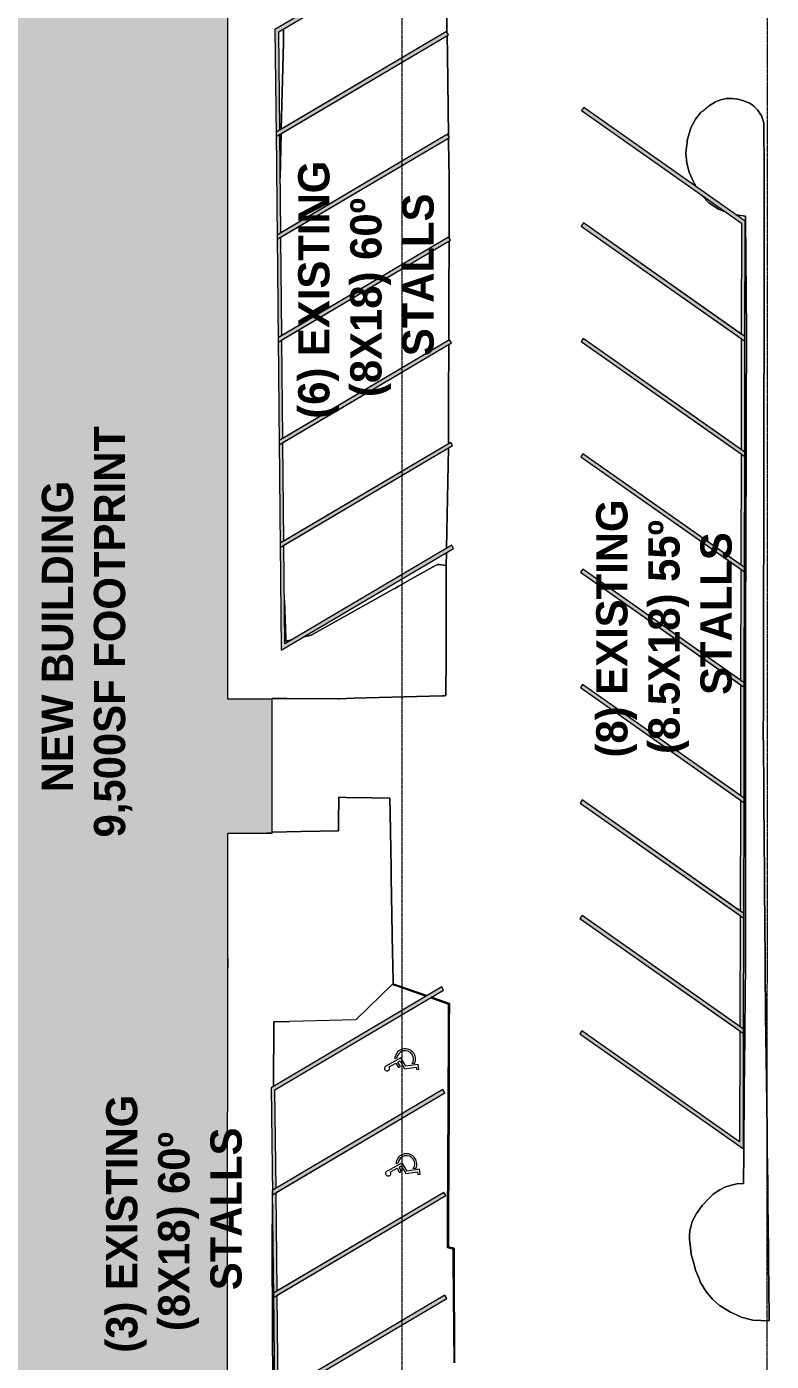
# Model space of a CAD drawing. Header units: inches. Extents: x -5728 to 15181, y 9834 to 15140.
# Drawn here: x -1334 to -530, y 10639 to 12079 of the extents above; entities that cross this region are included whole.
import ezdxf

# ---------------------------------------------------------------- set-up
doc = ezdxf.new("R2010")
doc.units = ezdxf.units.IN
doc.header["$MEASUREMENT"] = 0
doc.linetypes.add('Aligning Line 1_8_', pattern=[0.25, 0.125, -0.125])
doc.linetypes.add('Double Dash 3_8_', pattern=[1, 0.375, -0.125, 0.125, -0.125, 0.125, -0.125])
for name, color, linetype, lineweight in [('A-ANNO-DIMS', 211, 'Continuous', 9), ('A-ANNO-DIMS-360', 211, 'Continuous', 9), ('A-DETL-THIN', 151, 'Continuous', 9), ('A-WALL', 113, 'Continuous', 9), ('C-PRKG', 3, 'Continuous', 9), ('C-PRKG-IDEN', 70, 'Continuous', 9), ('C-PROP-LINE', 91, 'Double Dash 3_8_', 9), ('C-TOPO', 7, 'Continuous', 9), ('G-ANNO-SYMB', 111, 'Aligning Line 1_8_', 9), ('G-ANNO-TEXT', 231, 'Continuous', 9)]:
    doc.layers.add(name, color=color, linetype=linetype, lineweight=lineweight)
doc.styles.add('Century Gothic', font='ufonts.com_century-gothic.ttf', dxfattribs={"height": 33.75})
doc.styles.add('Century Gothic_B', font='GOTHICB.TTF', dxfattribs={"height": 33.75})
doc.dimstyles.new('OD__1__Tol__', dxfattribs={"dimscale": 12, "dimtxt": 35.240679, "dimasz": 3.75, "dimexe": 2.8125, "dimexo": 1.875, "dimgap": 0.46875, "dimtad": 1, "dimdec": 0, "dimzin": 3, "dimdsep": 46, "dimlunit": 4, "dimtxsty": 'Century Gothic', "dimblk1": 'OBLIQUE', "dimblk2": 'OBLIQUE', "dimsah": 1, "dimcen": 0.09, "dimdle": 2.8125, "dimazin": 0, "dimtfac": 1, "dimtdec": 4, "dimtix": 1, "dimtmove": 0, "dimatfit": 3, "dimfxl": 1, "dimtvp": 1, "dimtfill": 1, "dimfrac": 2, "dimtolj": 1, "dimtzin": 0, "dimarcsym": 2})

# ---------------------------------------------------------------- blocks, each defined once
blk = doc.blocks.new('Walls 1 - Walls 1-1277454-SITE PLAN')
at = {"layer": 'A-WALL'}
blk.add_hatch(color=254, dxfattribs=at).paths.add_polyline_path([(-1117.1, 10379.2), (-1117, 11208.4), (-1069, 11208.4), (-1069, 11353), (-1117, 11353), (-1116.8, 12482.2), (-2175.1, 12482.3), (-2175.2, 12169.9), (-1958, 12169), (-1956.8, 11915.8), (-1585.5, 11918.8), (-1585.5, 11774.1), (-1577.8, 11774.1), (-1577.8, 10643), (-1938.6, 10642.4), (-1938.6, 10381.4), (-1177.1, 10379.3)], flags=0)
for p, q in [((-1117, 11353), (-1116.8, 12482.2)), ((-1069, 11353), (-1117, 11353)), ((-1069, 11208.4), (-1069, 11353)), ((-1117.1, 10379.2), (-1117, 11208.4)), ((-1117, 11208.4), (-1069, 11208.4))]:
    blk.add_line(p, q, dxfattribs=at)
blk = doc.blocks.new('321723 - Pavement Markings - Parking - Angled - EXISTING _8_5X18_ 55º-1524277-SITE PLAN')
at = {"layer": 'C-PRKG'}
h = blk.add_hatch(color=256, dxfattribs=at)
h.paths.add_polyline_path([(0, 0), (124.6, 0.2), (127.3, 4), (7.7, 4), (127.2, 174.6), (123.9, 176.9), (0.6, 0.9)], flags=0)
h.paths.add_polyline_path([(132.2, 4), (251.7, 174.6), (248.4, 176.9), (157.7, 42)], flags=0)
h.paths.add_polyline_path([(128.4, 2), (129.4, 0), (132.2, 4)], flags=0)
h = blk.add_hatch(color=256, dxfattribs=at)
h.paths.add_polyline_path([(124.5, 0), (129.4, 0), (128.4, 2), (132.2, 4), (248.2, 176.7), (125.3, 1.1)], flags=0)
h.paths.add_polyline_path([(129.4, 0), (249.1, 0.2), (251.8, 4), (132.2, 4), (129.4, 0)], flags=0)
h.paths.add_polyline_path([(256.7, 4), (376.2, 174.6), (372.9, 176.9), (314.4, 89.9)], flags=0)
h.paths.add_polyline_path([(253.9, 0), (256.7, 4), (252.9, 2), (253.9, 0)], flags=0)
h = blk.add_hatch(color=256, dxfattribs=at)
h.paths.add_polyline_path([(249, 0), (249.4, 0.1), (253.9, 0), (252.9, 2), (256.7, 4), (372.8, 176.7), (250, 1.4)], flags=0)
h.paths.add_polyline_path([(253.9, 0), (373.7, 0.2), (376.4, 4), (256.7, 4), (253.9, 0)], flags=0)
h.paths.add_polyline_path([(381.2, 4), (500.7, 174.6), (497.4, 176.9), (439, 89.9)], flags=0)
h.paths.add_polyline_path([(377.4, 2), (378.4, 0), (381.2, 4)], flags=0)
h = blk.add_hatch(color=256, dxfattribs=at)
h.paths.add_polyline_path([(373.6, 0), (378.4, 0), (377.4, 2), (381.2, 4), (497.4, 176.9), (374.7, 1.6)], flags=0)
h.paths.add_polyline_path([(378.4, 0), (498.2, 0.2), (500.9, 4), (381.2, 4), (378.4, 0)], flags=0)
h.paths.add_polyline_path([(505.8, 4), (625.2, 174.6), (622, 176.9), (563.5, 89.9)], flags=0)
h.paths.add_polyline_path([(503, 0), (505.8, 4), (502, 1.9), (503, 0)], flags=0)
h = blk.add_hatch(color=256, dxfattribs=at)
h.paths.add_polyline_path([(498.1, 0), (498.4, 0.2), (503, 0), (501.9, 2), (505.8, 4), (622, 176.9), (499.4, 1.9)], flags=0)
h.paths.add_polyline_path([(503, 0), (622.7, 0.2), (625.4, 4), (505.8, 4), (503, 0)], flags=0)
h.paths.add_polyline_path([(630.3, 4), (749.8, 174.6), (746.5, 176.9), (648.4, 31)], flags=0)
h.paths.add_polyline_path([(626.4, 2), (627.5, 0), (630.3, 4), (626.7, 2.2)], flags=0)
h = blk.add_hatch(color=256, dxfattribs=at)
h.paths.add_polyline_path([(622.6, 0), (627.5, 0), (626.4, 2), (630.3, 4), (746.3, 176.7), (624.1, 2.1)], flags=0)
h.paths.add_polyline_path([(627.5, 0), (747.2, 0.2), (749.7, 4), (630.3, 4), (627.5, 0)], flags=0)
h.paths.add_polyline_path([(754.8, 4), (874.3, 174.6), (871, 176.9), (811.9, 89)], flags=0)
h.paths.add_polyline_path([(752, 0), (754.8, 4), (751, 2), (752, 0)], flags=0)
h = blk.add_hatch(color=256, dxfattribs=at)
h.paths.add_polyline_path([(747.1, 0), (747.4, 0.2), (752, 0), (751, 2), (754.8, 4), (871, 176.9), (748.5, 1.9)], flags=0)
h.paths.add_polyline_path([(752, 0), (871.7, 0.2), (874.4, 4), (754.8, 4), (752, 0)], flags=0)
h.paths.add_polyline_path([(879.3, 4), (998.8, 174.6), (995.5, 176.9), (937, 89.9)], flags=0)
h.paths.add_polyline_path([(875.5, 2), (876.5, 0), (879.3, 4), (876.7, 2.7)], flags=0)
h = blk.add_hatch(color=256, dxfattribs=at)
h.paths.add_polyline_path([(871.6, 0), (876.5, 0), (875.5, 2), (879.3, 4), (995.5, 176.9), (873.5, 2.7)], flags=0)
h.paths.add_polyline_path([(876.5, 0), (1001, 0), (1123.3, 174.6), (1120, 176.9), (999, 4), (879.3, 4), (876.5, 0)], flags=0)
for p, q in [((123.9, 176.9), (0, 0)), ((7.7, 4), (127.2, 174.6)), ((127.2, 174.6), (123.9, 176.9)), ((248.4, 176.9), (124.5, 0)), ((248.4, 176.9), (127.3, 4)), ((129.4, 0), (251.7, 174.6)), ((132.2, 4), (251.7, 174.6)), ((251.7, 174.6), (248.4, 176.9)), ((251.7, 174.6), (248.4, 176.9)), ((372.9, 176.9), (249, 0)), ((372.9, 176.9), (251.8, 4)), ((253.9, 0), (376.2, 174.6)), ((256.7, 4), (376.2, 174.6)), ((376.2, 174.6), (372.9, 176.9)), ((376.2, 174.6), (372.9, 176.9)), ((497.4, 176.9), (373.6, 0)), ((497.4, 176.9), (376.4, 4)), ((378.4, 0), (500.7, 174.6)), ((381.2, 4), (500.7, 174.6)), ((500.7, 174.6), (497.4, 176.9)), ((500.7, 174.6), (497.4, 176.9)), ((622, 176.9), (498.1, 0)), ((622, 176.9), (500.9, 4)), ((503, 0), (625.2, 174.6)), ((505.8, 4), (625.2, 174.6)), ((625.2, 174.6), (622, 176.9)), ((625.2, 174.6), (622, 176.9)), ((746.5, 176.9), (622.6, 0)), ((746.5, 176.9), (625.4, 4)), ((627.5, 0), (749.8, 174.6)), ((630.3, 4), (749.8, 174.6)), ((749.8, 174.6), (746.5, 176.9)), ((749.8, 174.6), (746.5, 176.9)), ((871, 176.9), (747.1, 0)), ((871, 176.9), (749.9, 4)), ((752, 0), (874.3, 174.6)), ((754.8, 4), (874.3, 174.6)), ((874.3, 174.6), (871, 176.9)), ((874.3, 174.6), (871, 176.9)), ((995.5, 176.9), (871.6, 0)), ((995.5, 176.9), (874.4, 4)), ((876.5, 0), (998.8, 174.6)), ((879.3, 4), (998.8, 174.6)), ((998.8, 174.6), (995.5, 176.9)), ((998.8, 174.6), (995.5, 176.9)), ((1120, 176.9), (999, 4)), ((1001, 0), (1123.3, 174.6)), ((1123.3, 174.6), (1120, 176.9)), ((127.3, 4), (7.7, 4)), ((251.8, 4), (132.2, 4)), ((376.4, 4), (256.7, 4)), ((500.9, 4), (381.2, 4)), ((625.4, 4), (505.8, 4)), ((749.9, 4), (630.3, 4)), ((874.4, 4), (754.8, 4)), ((999, 4), (879.3, 4)), ((0, 0), (129.4, 0)), ((124.5, 0), (253.9, 0)), ((249, 0), (378.4, 0)), ((373.6, 0), (503, 0)), ((498.1, 0), (627.5, 0)), ((622.6, 0), (752, 0)), ((747.1, 0), (876.5, 0)), ((871.6, 0), (1001, 0))]:
    blk.add_line(p, q, dxfattribs=at)
blk = doc.blocks.new('321723 - Pavement Markings - Parking - Angled - EXISTING _8X18_ 60º-1528675-SITE PLAN')
at = {"layer": 'C-PRKG'}
h = blk.add_hatch(color=256, dxfattribs=at)
h.paths.add_polyline_path([(0, 0), (108, -187.1), (111.5, -185.1), (6.9, -4), (113.1, -4), (110.9, 0), (4.5, 0)], flags=0)
h.paths.add_polyline_path([(114.3, -2), (117.8, -4), (115.4, 0)], flags=0)
h.paths.add_polyline_path([(117.8, -4), (218.9, -187.1), (222.3, -185.1), (141.5, -45.1)], flags=0)
h = blk.add_hatch(color=256, dxfattribs=at)
h.paths.add_polyline_path([(110.9, 0), (217.6, -184.8), (117.8, -4), (114.3, -2), (115.5, 0), (113.2, 0)], flags=0)
h.paths.add_polyline_path([(115.5, 0), (117.8, -4), (224, -4), (221.7, 0), (119.9, 0)], flags=0)
h.paths.add_polyline_path([(225.2, -2), (228.6, -4), (226.3, 0), (225.7, -1.1)], flags=0)
h.paths.add_polyline_path([(228.6, -4), (329.7, -187.1), (333.2, -185.1), (253, -46.3)], flags=0)
h = blk.add_hatch(color=256, dxfattribs=at)
h.paths.add_polyline_path([(221.7, 0), (329.1, -185.9), (228.6, -4), (225.2, -2), (226.3, 0), (224.1, 0)], flags=0)
h.paths.add_polyline_path([(226.3, 0), (228.6, -4), (334.8, -4), (332.6, 0), (227.4, 0)], flags=0)
h.paths.add_polyline_path([(336, -2), (339.5, -4), (337.1, 0)], flags=0)
h.paths.add_polyline_path([(339.5, -4), (440.6, -187.1), (444, -185.1), (364.5, -47.4)], flags=0)
h = blk.add_hatch(color=256, dxfattribs=at)
h.paths.add_polyline_path([(332.6, 0), (439.3, -184.8), (339.5, -4), (336, -2), (337.2, 0), (334.9, 0)], flags=0)
h.paths.add_polyline_path([(337.2, 0), (339.5, -4), (445.7, -4), (443.4, 0), (420.5, 0)], flags=0)
h.paths.add_polyline_path([(446.9, -2), (450.3, -4), (448, 0)], flags=0)
h.paths.add_polyline_path([(450.3, -4), (551.4, -187.1), (554.9, -185.1), (476.1, -48.6)], flags=0)
h = blk.add_hatch(color=256, dxfattribs=at)
h.paths.add_polyline_path([(443.4, 0), (550.8, -185.9), (450.3, -4), (446.9, -1.9), (448, 0), (445.8, 0)], flags=0)
h.paths.add_polyline_path([(448, 0), (450.3, -4), (556.5, -4), (554.3, 0), (513, 0)], flags=0)
h.paths.add_polyline_path([(557.7, -2), (561.2, -4), (558.8, 0), (558.2, -1.1)], flags=0)
h.paths.add_polyline_path([(561.2, -4), (662.3, -187.1), (665.7, -185.1), (587.6, -49.7)], flags=0)
h = blk.add_hatch(color=256, dxfattribs=at)
h.paths.add_polyline_path([(554.3, 0), (662.3, -187.1), (561.2, -4), (557.7, -2), (558.9, 0), (556.6, 0)], flags=0)
h.paths.add_polyline_path([(558.9, 0), (561.2, -4), (667.4, -4), (773.1, -187.1), (776.6, -185.1), (669.7, 0), (639.6, 0)], flags=0)
for p, q in [((0, 0), (108, -187.1)), ((115.5, 0), (0, 0)), ((110.9, 0), (218.9, -187.1)), ((226.3, 0), (110.9, 0)), ((222.3, -185.1), (115.5, 0)), ((221.7, 0), (329.7, -187.1)), ((337.2, 0), (221.7, 0)), ((333.2, -185.1), (226.3, 0)), ((332.6, 0), (440.6, -187.1)), ((448, 0), (332.6, 0)), ((444, -185.1), (337.2, 0)), ((443.4, 0), (551.4, -187.1)), ((558.9, 0), (443.4, 0)), ((554.9, -185.1), (448, 0)), ((554.3, 0), (662.3, -187.1)), ((669.7, 0), (554.3, 0)), ((665.7, -185.1), (558.9, 0)), ((776.6, -185.1), (669.7, 0)), ((111.5, -185.1), (6.9, -4)), ((6.9, -4), (113.2, -4)), ((113.2, -4), (218.9, -187.1)), ((222.3, -185.1), (117.8, -4)), ((117.8, -4), (224, -4)), ((224, -4), (329.7, -187.1)), ((333.2, -185.1), (228.6, -4)), ((228.6, -4), (334.9, -4)), ((334.9, -4), (440.6, -187.1)), ((444, -185.1), (339.5, -4)), ((339.5, -4), (445.7, -4)), ((445.7, -4), (551.4, -187.1)), ((554.9, -185.1), (450.3, -4)), ((450.3, -4), (556.6, -4)), ((556.6, -4), (662.3, -187.1)), ((665.7, -185.1), (561.2, -4)), ((561.2, -4), (667.4, -4)), ((667.4, -4), (773.1, -187.1)), ((108, -187.1), (111.5, -185.1)), ((218.9, -187.1), (222.3, -185.1)), ((218.9, -187.1), (222.3, -185.1)), ((329.7, -187.1), (333.2, -185.1)), ((329.7, -187.1), (333.2, -185.1)), ((440.6, -187.1), (444, -185.1)), ((440.6, -187.1), (444, -185.1)), ((551.4, -187.1), (554.9, -185.1)), ((551.4, -187.1), (554.9, -185.1)), ((662.3, -187.1), (665.7, -185.1)), ((662.3, -187.1), (665.7, -185.1)), ((773.1, -187.1), (776.6, -185.1))]:
    blk.add_line(p, q, dxfattribs=at)
blk = doc.blocks.new('321723 - Pavement Markings - Parking - Angled - EXISTING _8X18_ 60º-1525067-SITE PLAN')
at = {"layer": 'C-PRKG'}
h = blk.add_hatch(color=256, dxfattribs=at)
h.paths.add_polyline_path([(0, 0), (108, -187.1), (111.5, -185.1), (6.9, -4), (113.1, -4), (110.9, 0), (5.5, 0)], flags=0)
h.paths.add_polyline_path([(114.3, -2), (117.8, -4), (115.4, 0)], flags=0)
h.paths.add_polyline_path([(117.8, -4), (218.9, -187.1), (222.3, -185.1), (145.9, -52.6)], flags=0)
h = blk.add_hatch(color=256, dxfattribs=at)
h.paths.add_polyline_path([(110.9, 0), (218.2, -185.9), (117.8, -4), (114.3, -2), (115.5, 0), (113.2, 0)], flags=0)
h.paths.add_polyline_path([(115.5, 0), (117.8, -4), (224, -4), (221.7, 0), (149.8, 0)], flags=0)
h.paths.add_polyline_path([(225.2, -2), (228.6, -4), (226.3, 0), (225.7, -1.1)], flags=0)
h.paths.add_polyline_path([(228.6, -4), (329.7, -187.1), (333.2, -185.1), (257.4, -53.8)], flags=0)
h = blk.add_hatch(color=256, dxfattribs=at)
h.paths.add_polyline_path([(221.7, 0), (329.7, -187.1), (228.6, -4), (225.2, -2), (226.3, 0), (224.1, 0)], flags=0)
h.paths.add_polyline_path([(226.3, 0), (228.6, -4), (334.9, -4), (440.6, -187.1), (444, -185.1), (337.2, 0), (242.3, 0)], flags=0)
for p, q in [((0, 0), (108, -187.1)), ((115.5, 0), (0, 0)), ((110.9, 0), (218.9, -187.1)), ((226.3, 0), (110.9, 0)), ((222.3, -185.1), (115.5, 0)), ((221.7, 0), (329.7, -187.1)), ((337.2, 0), (221.7, 0)), ((333.2, -185.1), (226.3, 0)), ((444, -185.1), (337.2, 0)), ((111.5, -185.1), (6.9, -4)), ((6.9, -4), (113.2, -4)), ((113.2, -4), (218.9, -187.1)), ((222.3, -185.1), (117.8, -4)), ((117.8, -4), (224, -4)), ((224, -4), (329.7, -187.1)), ((333.2, -185.1), (228.6, -4)), ((228.6, -4), (334.9, -4)), ((334.9, -4), (440.6, -187.1)), ((108, -187.1), (111.5, -185.1)), ((218.9, -187.1), (222.3, -185.1)), ((218.9, -187.1), (222.3, -185.1)), ((329.7, -187.1), (333.2, -185.1)), ((329.7, -187.1), (333.2, -185.1)), ((440.6, -187.1), (444, -185.1))]:
    blk.add_line(p, q, dxfattribs=at)
blk = doc.blocks.new('Family - ___-1416994-SITE PLAN')
at = {"layer": 'C-PROP-LINE'}
blk.add_line((-534.6, 10205.4), (-534.1, 14193.5), dxfattribs=at)
blk = doc.blocks.new('DIMBLOCK4-SITE PLAN')
at = {"layer": 'A-ANNO-DIMS-360', "lineweight": 50}
for p, q in [((-201.5, 12223.7), (-223.9, 12246.3)), ((-201.5, 12223.7), (-179.1, 12201)), ((-212.9, 10203.5), (-235.3, 10226.2)), ((-212.9, 10203.5), (-190.5, 10180.9))]:
    blk.add_line(p, q, dxfattribs=at)
at = {"layer": 'A-ANNO-DIMS-360'}
for p, q in [((-213.1, 10169.8), (-201.5, 12223.7)), ((-210.8, 12223.7), (-167.8, 12223.5)), ((-201.5, 12223.7), (-210.8, 12223.7)), ((-512.1, 10205.2), (-179.2, 10203.4)), ((-212.9, 10203.5), (-512.1, 10205.2))]:
    blk.add_line(p, q, dxfattribs=at)
at = {"layer": 'A-ANNO-DIMS-360', "color": 0, "insert": (-256.3, 11180.9), "char_height": 33.75, "width": 79.208, "attachment_point": 1, "rotation": 89.6772, "line_spacing_factor": 0.984502, "style": 'Century Gothic', "bg_fill": 3, "box_fill_scale": 1.25, "bg_fill_color": 256, "bg_fill_true_color": 13158600, "bg_fill_transparency": 0}
blk.add_mtext('EQ', dxfattribs=at)
blk = doc.blocks.new('_Oblique')
at = {"color": 0, "linetype": 'ByBlock', "lineweight": -2}
blk.add_line((-0.5, -0.5), (0.5, 0.5), dxfattribs=at)

msp = doc.modelspace()

# ---------------------------------------------------------------- linework, layer by layer
at = {"layer": 'A-DETL-THIN'}
for p, q in [((-930, 10966), (-946.4, 10957.2)), ((-942.7, 10956.4), (-935.5, 10960.3)), ((-934.3, 10966.1), (-936.6, 10965)), ((-935.5, 10960.3), (-932.7, 10955.6)), ((-933.3, 10961.5), (-930.9, 10962.7)), ((-930.6, 10956.9), (-933.3, 10961.5)), ((-930.9, 10962.7), (-926, 10954.4)), ((-924.7, 10957.1), (-930, 10966)), ((-911.3, 10959.1), (-924.7, 10957.1)), ((-915.2, 10960), (-917.9, 10959.6)), ((-910.6, 10953.8), (-911.3, 10959.1)), ((-932.7, 10955.6), (-930.6, 10956.9)), ((-926, 10954.4), (-913.4, 10956.2)), ((-913.4, 10956.2), (-913, 10953.5)), ((-913, 10953.5), (-910.6, 10953.8)), ((-928.7, 10852.8), (-945, 10844)), ((-941.4, 10843.2), (-934.1, 10847.1)), ((-933, 10852.9), (-935.3, 10851.8)), ((-934.1, 10847.1), (-931.4, 10842.5)), ((-931.9, 10848.3), (-929.6, 10849.5)), ((-929.2, 10843.7), (-931.9, 10848.3)), ((-931.4, 10842.5), (-929.2, 10843.7)), ((-929.6, 10849.5), (-924.7, 10841.2)), ((-923.4, 10843.9), (-928.7, 10852.8)), ((-910, 10845.9), (-923.4, 10843.9)), ((-913.9, 10846.8), (-916.6, 10846.4)), ((-909.2, 10840.7), (-910, 10845.9)), ((-924.7, 10841.2), (-912.1, 10843.1)), ((-912.1, 10843.1), (-911.7, 10840.3)), ((-911.7, 10840.3), (-909.2, 10840.7))]:
    msp.add_line(p, q, dxfattribs=at)
for centre, radius, start, end in [((-925.4, 10964.7), 11.2, 335.1298, 178.7797), ((-925.4, 10964.7), 9.06, 325.7115, 171.2918), ((-945, 10954.7), 2.82, 118.3891, 35.363), ((-924.1, 10851.5), 11.2, 335.1298, 178.7797), ((-924.1, 10851.5), 9.06, 325.7115, 171.2918), ((-943.7, 10841.5), 2.82, 118.3891, 35.363)]:
    msp.add_arc(centre, radius, start, end, dxfattribs=at)
at = {"layer": 'C-TOPO'}
for p, q in [((-880.8, 12104.8), (-880.3, 12072.5)), ((-880.3, 12072.5), (-880.8, 12104.8)), ((-1056.8, 12068.9), (-1056.7, 12076.4)), ((-1056.7, 12076.4), (-1056.8, 12068.9)), ((-1056.8, 12065.8), (-1056.8, 12068.9)), ((-1056.8, 12068.9), (-1056.8, 12065.8)), ((-880.2, 12069.1), (-879.9, 12049.1)), ((-879.9, 12049.1), (-880.2, 12069.1)), ((-1059.1, 11968.1), (-1056.9, 12061.4)), ((-1056.9, 12061.4), (-1059.1, 11968.1)), ((-1056.9, 12061.4), (-1056.8, 12065.8)), ((-1056.8, 12065.8), (-1056.9, 12061.4)), ((-879.9, 12049.1), (-878.6, 11960.8)), ((-878.6, 11960.8), (-879.9, 12049.1)), ((-590.6, 11997.5), (-598.1, 11992.9)), ((-598.1, 11992.9), (-590.6, 11997.5)), ((-584.6, 11999.9), (-590.6, 11997.5)), ((-590.6, 11997.5), (-584.6, 11999.9)), ((-578.4, 12001.2), (-584.6, 11999.9)), ((-584.6, 11999.9), (-578.4, 12001.2)), ((-574.8, 12001.3), (-578.4, 12001.2)), ((-578.4, 12001.2), (-574.8, 12001.3)), ((-573.7, 12001.3), (-574.8, 12001.3)), ((-574.8, 12001.3), (-573.7, 12001.3)), ((-572.4, 12001.3), (-573.7, 12001.3)), ((-573.7, 12001.3), (-572.4, 12001.3)), ((-566.4, 12000.6), (-572.4, 12001.3)), ((-572.4, 12001.3), (-566.4, 12000.6)), ((-559.9, 11998.8), (-566.4, 12000.6)), ((-566.4, 12000.6), (-559.9, 11998.8)), ((-553.8, 11996.2), (-559.9, 11998.8)), ((-559.9, 11998.8), (-553.8, 11996.2)), ((-552.1, 11995.1), (-553.8, 11996.2)), ((-553.8, 11996.2), (-552.1, 11995.1)), ((-609.1, 11982.6), (-610.9, 11980.5)), ((-610.9, 11980.5), (-609.1, 11982.6)), ((-606.5, 11985.6), (-609.1, 11982.6)), ((-609.1, 11982.6), (-606.5, 11985.6)), ((-605, 11987.3), (-606.5, 11985.6)), ((-605, 11987.3), (-606.5, 11985.6)), ((-605, 11987.3), (-598.1, 11992.9)), ((-605, 11987.3), (-598.1, 11992.9)), ((-550.9, 11994.4), (-552.1, 11995.1)), ((-552.1, 11995.1), (-550.9, 11994.4)), ((-549, 11993.1), (-550.9, 11994.4)), ((-550.9, 11994.4), (-549, 11993.1)), ((-545.1, 11989), (-549, 11993.1)), ((-549, 11993.1), (-545.1, 11989)), ((-540.9, 11982.4), (-545.1, 11989)), ((-545.1, 11989), (-540.9, 11982.4)), ((-538.1, 11975.1), (-540.9, 11982.4)), ((-540.9, 11982.4), (-538.1, 11975.1)), ((-617.1, 11969.5), (-620.9, 11956)), ((-620.9, 11956), (-617.1, 11969.5)), ((-612.1, 11979.1), (-617.1, 11969.5)), ((-617.1, 11969.5), (-612.1, 11979.1)), ((-610.9, 11980.5), (-612.1, 11979.1)), ((-612.1, 11979.1), (-610.9, 11980.5)), ((-538.1, 11969.5), (-538.1, 11975.1)), ((-538.1, 11975.1), (-538.1, 11969.5)), ((-538.1, 11968.7), (-538.1, 11969.5)), ((-538.1, 11969.5), (-538.1, 11968.7)), ((-538.1, 11966.6), (-538.1, 11968.7)), ((-538.1, 11968.7), (-538.1, 11966.6)), ((-1060.3, 11915.1), (-1059.2, 11963.4)), ((-1059.2, 11963.4), (-1060.3, 11915.1)), ((-878.6, 11958.6), (-878.2, 11931.6)), ((-878.2, 11931.6), (-878.6, 11958.6)), ((-621.2, 11952.9), (-621.4, 11951.5)), ((-621.4, 11951.5), (-621.2, 11952.9)), ((-620.9, 11956), (-621.2, 11952.9)), ((-621.2, 11952.9), (-620.9, 11956)), ((-537.9, 11930.7), (-538.1, 11966.6)), ((-538.1, 11966.6), (-537.9, 11930.7)), ((-621.6, 11949.2), (-622.3, 11942)), ((-622.3, 11942), (-621.6, 11949.2)), ((-622.3, 11942), (-621.5, 11931.7)), ((-621.5, 11931.7), (-622.3, 11942)), ((-621.4, 11950.6), (-621.6, 11949.2)), ((-621.6, 11949.2), (-621.4, 11950.6)), ((-621.4, 11951.5), (-621.4, 11950.6)), ((-621.4, 11950.6), (-621.4, 11951.5)), ((-878.2, 11931.6), (-878, 11918.5)), ((-878, 11918.5), (-878.2, 11931.6)), ((-621.5, 11931.7), (-619.5, 11924.2)), ((-619.5, 11924.2), (-621.5, 11931.7)), ((-619.5, 11924.2), (-618.8, 11921.7)), ((-618.8, 11921.7), (-619.5, 11924.2)), ((-537.9, 11920.9), (-537.9, 11930.7)), ((-537.9, 11930.7), (-537.9, 11920.9)), ((-878, 11918.5), (-878, 11898)), ((-878, 11898), (-878, 11918.5)), ((-618.8, 11921.7), (-614.3, 11911.4)), ((-614.3, 11911.4), (-618.8, 11921.7)), ((-614.3, 11911.4), (-613.4, 11909.4)), ((-613.4, 11909.4), (-614.3, 11911.4)), ((-613.4, 11909.4), (-612.5, 11908)), ((-612.5, 11908), (-613.4, 11909.4)), ((-537.9, 11913.8), (-537.9, 11920.9)), ((-537.9, 11920.9), (-537.9, 11913.8)), ((-537.9, 11912.3), (-537.9, 11913.8)), ((-537.9, 11913.8), (-537.9, 11912.3)), ((-537.9, 11910.3), (-537.9, 11912.3)), ((-537.9, 11912.3), (-537.9, 11910.3)), ((-537.9, 11892.7), (-537.9, 11910.3)), ((-537.9, 11910.3), (-537.9, 11892.7)), ((-878, 11898), (-878.1, 11882)), ((-878.1, 11882), (-878, 11898)), ((-612.5, 11908), (-611.2, 11905.9)), ((-611.2, 11905.9), (-612.5, 11908)), ((-605.4, 11896.9), (-604.8, 11896.3)), ((-604.8, 11896.3), (-605.4, 11896.9)), ((-604.8, 11896.3), (-597.7, 11888.6)), ((-597.7, 11888.6), (-604.8, 11896.3)), ((-878.1, 11882), (-878.1, 11851)), ((-878.1, 11851), (-878.1, 11882)), ((-597.7, 11888.6), (-587.1, 11881.7)), ((-587.1, 11881.7), (-597.7, 11888.6)), ((-587.1, 11881.7), (-580, 11879.1)), ((-580, 11879.1), (-587.1, 11881.7)), ((-537.9, 11868.3), (-537.9, 11892.7)), ((-537.9, 11892.7), (-537.9, 11868.3)), ((-568.4, 11875.8), (-558, 11874.3)), ((-558, 11874.3), (-568.4, 11875.8)), ((-558, 11874.3), (-558, 11866.6)), ((-558, 11866.6), (-558, 11874.3)), ((-558, 11866.6), (-557.7, 11834.8)), ((-557.7, 11834.8), (-558, 11866.6)), ((-538, 11833.6), (-537.9, 11868.3)), ((-537.9, 11868.3), (-538, 11833.6)), ((-878.1, 11847.3), (-878.3, 11788.1)), ((-878.3, 11788.1), (-878.1, 11847.3)), ((-557.7, 11834.8), (-557.7, 11831.2)), ((-557.7, 11831.2), (-557.7, 11834.8)), ((-557.7, 11831.2), (-557.3, 11789.4)), ((-557.3, 11789.4), (-557.7, 11831.2)), ((-538, 11820.9), (-538, 11833.6)), ((-538, 11833.6), (-538, 11820.9)), ((-538, 11820.2), (-538, 11820.9)), ((-538, 11820.9), (-538, 11820.2)), ((-538, 11771), (-538, 11820.2)), ((-538, 11820.2), (-538, 11771)), ((-878.3, 11788.1), (-878.3, 11759.9)), ((-878.3, 11759.9), (-878.3, 11788.1)), ((-557.3, 11789.4), (-557, 11749.6)), ((-557, 11749.6), (-557.3, 11789.4)), ((-538.1, 11638.2), (-538, 11771)), ((-538, 11771), (-538.1, 11638.2)), ((-878.3, 11759.9), (-878.4, 11740.4)), ((-878.4, 11740.4), (-878.3, 11759.9)), ((-557, 11749.6), (-557.3, 11659.9)), ((-557.3, 11659.9), (-557, 11749.6)), ((-878.4, 11735.7), (-878.5, 11677.6)), ((-878.5, 11677.6), (-878.4, 11735.7)), ((-878.5, 11677.6), (-878.6, 11632)), ((-878.6, 11632), (-878.5, 11677.6)), ((-557.3, 11659.9), (-557.3, 11626.4)), ((-557.3, 11626.4), (-557.3, 11659.9)), ((-538.1, 11629.6), (-538.1, 11638.2)), ((-538.1, 11638.2), (-538.1, 11629.6)), ((-878.7, 11624), (-880.7, 11515.9)), ((-880.7, 11515.9), (-878.7, 11624)), ((-878.6, 11632), (-878.6, 11628.7)), ((-878.6, 11628.7), (-878.6, 11632)), ((-557.3, 11626.4), (-557.4, 11617.5)), ((-557.4, 11617.5), (-557.3, 11626.4)), ((-538.1, 11623.8), (-538.1, 11629.6)), ((-538.1, 11629.6), (-538.1, 11623.8)), ((-538.1, 11622.8), (-538.1, 11623.8)), ((-538.1, 11623.8), (-538.1, 11622.8)), ((-538.1, 11620.4), (-538.1, 11622.8)), ((-538.1, 11622.8), (-538.1, 11620.4)), ((-557.4, 11617.5), (-557.9, 11433.4)), ((-557.9, 11433.4), (-557.4, 11617.5)), ((-538.3, 11530.7), (-538.1, 11620.4)), ((-538.1, 11620.4), (-538.3, 11530.7)), ((-538.5, 11465.3), (-538.3, 11530.7)), ((-538.3, 11530.7), (-538.5, 11465.3)), ((-880.8, 11511.2), (-881.1, 11497.2)), ((-881.1, 11497.2), (-880.8, 11511.2)), ((-892.7, 11497.2), (-918.5, 11482.8)), ((-918.5, 11482.8), (-892.7, 11497.2)), ((-890.8, 11498.2), (-892.7, 11497.2)), ((-892.7, 11497.2), (-890.8, 11498.2)), ((-890.4, 11498.5), (-890.8, 11498.2)), ((-890.8, 11498.2), (-890.4, 11498.5)), ((-889.1, 11498.3), (-890.4, 11498.5)), ((-890.4, 11498.5), (-889.1, 11498.3)), ((-881.1, 11497.2), (-889.1, 11498.3)), ((-889.1, 11498.3), (-881.1, 11497.2)), ((-881.3, 11409.8), (-881.1, 11493.3)), ((-881.1, 11493.3), (-881.3, 11409.8)), ((-881.1, 11497.2), (-881.1, 11496.7)), ((-881.1, 11497.2), (-881.1, 11496.7)), ((-881.1, 11493.3), (-881.1, 11496.7)), ((-881.1, 11496.7), (-881.1, 11493.3)), ((-918.5, 11482.8), (-932.9, 11474.7)), ((-932.9, 11474.7), (-918.5, 11482.8)), ((-943.3, 11468.9), (-1027, 11422.2)), ((-1027, 11422.2), (-943.3, 11468.9)), ((-938.2, 11471.7), (-943.3, 11468.9)), ((-943.3, 11468.9), (-938.2, 11471.7)), ((-936, 11473), (-938.2, 11471.7)), ((-938.2, 11471.7), (-936, 11473)), ((-932.9, 11474.7), (-936, 11473)), ((-936, 11473), (-932.9, 11474.7)), ((-538.5, 11444.1), (-538.5, 11465.3)), ((-538.5, 11465.3), (-538.5, 11444.1)), ((-1054.3, 11418.8), (-1055.6, 11459.7)), ((-1055.6, 11459.7), (-1054.3, 11418.8)), ((-538.6, 11435.6), (-538.5, 11444.1)), ((-538.5, 11444.1), (-538.6, 11435.6)), ((-538.6, 11427.1), (-538.6, 11435.6)), ((-538.6, 11435.6), (-538.6, 11427.1)), ((-1027, 11422.2), (-1034.5, 11420.4)), ((-1034.5, 11420.4), (-1027, 11422.2)), ((-557.9, 11425.5), (-558, 11404.3)), ((-558, 11404.3), (-557.9, 11425.5)), ((-557.9, 11433.4), (-557.9, 11432.8)), ((-557.9, 11432.8), (-557.9, 11433.4)), ((-557.9, 11432.8), (-557.9, 11425.5)), ((-557.9, 11425.5), (-557.9, 11432.8)), ((-538.6, 11399), (-538.6, 11427.1)), ((-538.6, 11427.1), (-538.6, 11399)), ((-1054.2, 11415.7), (-1054.3, 11418.8)), ((-1054.3, 11418.8), (-1054.2, 11415.7)), ((-1048.2, 11417.1), (-1054.2, 11415.7)), ((-1054.2, 11415.7), (-1048.2, 11417.1)), ((-1047.7, 11417.3), (-1048.2, 11417.1)), ((-1048.2, 11417.1), (-1047.7, 11417.3)), ((-881.3, 11408), (-881.3, 11409.8)), ((-881.3, 11409.8), (-881.3, 11408)), ((-881.3, 11406.8), (-881.3, 11408)), ((-881.3, 11408), (-881.3, 11406.8)), ((-881.3, 11400), (-881.3, 11406.8)), ((-881.3, 11406.8), (-881.3, 11400)), ((-881.4, 11356.9), (-881.3, 11400)), ((-881.3, 11400), (-881.4, 11356.9)), ((-558, 11404.3), (-558, 11386)), ((-558, 11386), (-558, 11404.3)), ((-538.7, 11372.6), (-538.6, 11399)), ((-538.6, 11399), (-538.7, 11372.6)), ((-558, 11386), (-558.1, 11375.2)), ((-558.1, 11375.2), (-558, 11386)), ((-558.1, 11375.2), (-558.1, 11358.3)), ((-558.1, 11358.3), (-558.1, 11375.2)), ((-538.8, 11352.8), (-538.7, 11372.6)), ((-538.7, 11372.6), (-538.8, 11352.8)), ((-1069, 11353), (-1069, 11353.8)), ((-1069, 11353.8), (-1063.8, 11353.8)), ((-1063.8, 11353.8), (-1069, 11353.8)), ((-1069, 11353.8), (-1069, 11353)), ((-1063.8, 11353.8), (-1053.2, 11353.8)), ((-1053.2, 11353.8), (-1063.8, 11353.8)), ((-1053.2, 11353.8), (-998, 11353.6)), ((-998, 11353.6), (-1053.2, 11353.8)), ((-998, 11353.6), (-996.6, 11353.6)), ((-996.6, 11353.6), (-998, 11353.6)), ((-996.6, 11353.6), (-980.9, 11354.1)), ((-980.9, 11354.1), (-996.6, 11353.6)), ((-980.9, 11354.1), (-885.5, 11356.7)), ((-885.5, 11356.7), (-980.9, 11354.1)), ((-885.5, 11356.7), (-883.1, 11356.8)), ((-883.1, 11356.8), (-885.5, 11356.7)), ((-883.1, 11356.8), (-881.4, 11356.9)), ((-881.4, 11356.9), (-883.1, 11356.8)), ((-558.1, 11358.3), (-558.1, 11345.7)), ((-558.1, 11345.7), (-558.1, 11358.3)), ((-538.8, 11344), (-538.8, 11352.8)), ((-538.8, 11352.8), (-538.8, 11344)), ((-558.1, 11345.7), (-558.1, 11305)), ((-558.1, 11305), (-558.1, 11345.7)), ((-538.9, 11321.4), (-538.8, 11337.2)), ((-538.8, 11337.2), (-538.9, 11321.4)), ((-538.8, 11337.2), (-538.8, 11344)), ((-538.8, 11344), (-538.8, 11337.2)), ((-538.6, 11296.6), (-538.9, 11321.4)), ((-538.9, 11321.4), (-538.6, 11296.6)), ((-558.1, 11305), (-558, 11266.4)), ((-558, 11266.4), (-558.1, 11305)), ((-538.4, 11264.1), (-538.6, 11296.6)), ((-538.6, 11296.6), (-538.4, 11264.1)), ((-558, 11266.4), (-558, 11240.8)), ((-558, 11240.8), (-558, 11266.4)), ((-538.2, 11242.6), (-538.4, 11264.1)), ((-538.4, 11264.1), (-538.2, 11242.6)), ((-997, 11247.2), (-997.3, 11219.6)), ((-997.3, 11219.6), (-997, 11247.2)), ((-989, 11247.1), (-997, 11247.2)), ((-997, 11247.2), (-989, 11247.1)), ((-961.4, 11246.7), (-989, 11247.1)), ((-989, 11247.1), (-961.4, 11246.7)), ((-941.9, 11246.4), (-961.4, 11246.7)), ((-961.4, 11246.7), (-941.9, 11246.4)), ((-941.6, 11230.3), (-941.9, 11246.4)), ((-941.9, 11246.4), (-941.6, 11230.3)), ((-558, 11240.8), (-558, 11175)), ((-558, 11175), (-558, 11240.8)), ((-537.6, 11162.9), (-538.2, 11242.6)), ((-538.2, 11242.6), (-537.6, 11162.9)), ((-997.3, 11219.6), (-997.3, 11212.8)), ((-997.3, 11212.8), (-997.3, 11219.6)), ((-940.9, 11190.9), (-941.6, 11230.3)), ((-941.6, 11230.3), (-940.9, 11190.9)), ((-1074.6, 11208.4), (-1075.2, 11208.4)), ((-1070.4, 11208.4), (-1074.6, 11208.4)), ((-1068.7, 11209.5), (-1069, 11209.5)), ((-1069, 11209.5), (-1068.7, 11209.5)), ((-1038.2, 11210.2), (-1068.7, 11209.5)), ((-1068.7, 11209.5), (-1038.2, 11210.2)), ((-1017.3, 11210.7), (-1038.2, 11210.2)), ((-1038.2, 11210.2), (-1017.3, 11210.7)), ((-998.4, 11211.2), (-1017.3, 11210.7)), ((-1017.3, 11210.7), (-998.4, 11211.2)), ((-997.3, 11211.2), (-998.4, 11211.2)), ((-998.4, 11211.2), (-997.3, 11211.2)), ((-997.3, 11212.8), (-997.3, 11211.2)), ((-997.3, 11211.2), (-997.3, 11212.8)), ((-940.6, 11170.5), (-940.9, 11190.9)), ((-940.9, 11190.9), (-940.6, 11170.5)), ((-558, 11175), (-558, 11155.3)), ((-558, 11155.3), (-558, 11175)), ((-940.4, 11161.1), (-940.6, 11170.5)), ((-940.6, 11170.5), (-940.4, 11161.1)), ((-939.1, 11079.2), (-940.4, 11161.1)), ((-940.4, 11161.1), (-939.1, 11079.2)), ((-537.4, 11138.9), (-537.6, 11162.9)), ((-537.6, 11162.9), (-537.4, 11138.9)), ((-558, 11155.3), (-558, 11127.9)), ((-558, 11127.9), (-558, 11155.3)), ((-537.2, 11121.5), (-537.4, 11138.9)), ((-537.4, 11138.9), (-537.2, 11121.5)), ((-558, 11127.9), (-558, 11117.2)), ((-558, 11117.2), (-558, 11127.9)), ((-558, 11117.2), (-557.9, 11082.9)), ((-557.9, 11082.9), (-558, 11117.2)), ((-537.2, 11114.7), (-537.2, 11121.5)), ((-537.2, 11121.5), (-537.2, 11114.7)), ((-536.8, 11067.4), (-537.2, 11114.7)), ((-537.2, 11114.7), (-536.8, 11067.4)), ((-938.9, 11067.7), (-939.1, 11079.2)), ((-939.1, 11079.2), (-938.9, 11067.7)), ((-558, 11078.4), (-558.1, 11060.6)), ((-558.1, 11060.6), (-558, 11078.4)), ((-557.9, 11082.9), (-558, 11078.4)), ((-558, 11078.4), (-557.9, 11082.9)), ((-1117, 11073.5), (-1117, 11063)), ((-938.5, 11046), (-938.9, 11067.7)), ((-938.9, 11067.7), (-938.5, 11046)), ((-558.1, 11060.6), (-558.2, 11057.7)), ((-558.2, 11057.7), (-558.1, 11060.6)), ((-536.7, 11060.5), (-536.8, 11067.4)), ((-536.8, 11067.4), (-536.7, 11060.5)), ((-536.7, 11058.5), (-536.7, 11060.5)), ((-536.7, 11060.5), (-536.7, 11058.5)), ((-952.4, 11032.5), (-939.3, 11045.2)), ((-939.3, 11045.2), (-952.4, 11032.5)), ((-939.3, 11045.2), (-934.8, 11043.7)), ((-934.8, 11043.7), (-939.3, 11045.2)), ((-934.4, 11044.6), (-938.5, 11046)), ((-938.5, 11046), (-934.4, 11044.6)), ((-558.2, 11057.7), (-558.3, 11043.6)), ((-558.3, 11043.6), (-558.2, 11057.7)), ((-536.7, 11053.9), (-536.7, 11058.5)), ((-536.7, 11058.5), (-536.7, 11053.9)), ((-536.4, 11021.1), (-536.7, 11053.9)), ((-536.7, 11053.9), (-536.4, 11021.1)), ((-965, 11020.4), (-952.4, 11032.5)), ((-952.4, 11032.5), (-965, 11020.4)), ((-934.8, 11043.7), (-903.1, 11032.5)), ((-903.1, 11032.5), (-934.8, 11043.7)), ((-902, 11033.2), (-934.4, 11044.6)), ((-934.4, 11044.6), (-902, 11033.2)), ((-898.2, 11030.8), (-878.7, 11023.9)), ((-878.7, 11023.9), (-898.2, 11030.8)), ((-877.7, 11024.6), (-897.1, 11031.4)), ((-897.1, 11031.4), (-877.7, 11024.6)), ((-558.4, 11038.5), (-558.8, 10991.1)), ((-558.8, 10991.1), (-558.4, 11038.5)), ((-558.3, 11043.6), (-558.4, 11038.5)), ((-558.4, 11038.5), (-558.3, 11043.6)), ((-978.6, 11007.2), (-965.2, 11020.2)), ((-978.6, 11007.2), (-965.2, 11020.2)), ((-965.2, 11020.2), (-965, 11020.4)), ((-965, 11020.4), (-965.2, 11020.2)), ((-965.2, 11020.2), (-965.2, 11020.2)), ((-965.2, 11020.2), (-965.2, 11020.2)), ((-878.7, 11023.9), (-878.8, 11001.2)), ((-878.8, 11001.2), (-878.7, 11023.9)), ((-877.8, 11001.1), (-877.7, 11024.6)), ((-877.7, 11024.6), (-877.8, 11001.1)), ((-536.3, 11011.4), (-536.4, 11021.1)), ((-536.4, 11021.1), (-536.3, 11011.4)), ((-1067.7, 10935.2), (-1067.2, 11005)), ((-1067.2, 11005), (-1067.7, 10935.2)), ((-1067.2, 11005), (-1050.4, 11005.4)), ((-1050.4, 11005.4), (-1067.2, 11005)), ((-978.6, 11007.2), (-1050.4, 11005.4)), ((-978.6, 11007.2), (-1050.4, 11005.4)), ((-536, 10989.3), (-536.3, 11011.4)), ((-536.3, 11011.4), (-536, 10989.3)), ((-878.8, 11001.2), (-879.1, 10910.3)), ((-879.1, 10910.3), (-878.8, 11001.2)), ((-878.1, 10910.7), (-877.8, 11001.1)), ((-877.8, 11001.1), (-878.1, 10910.7)), ((-558.8, 10989), (-559.4, 10930.3)), ((-559.4, 10930.3), (-558.8, 10989)), ((-558.8, 10991.1), (-558.8, 10989)), ((-558.8, 10989), (-558.8, 10991.1)), ((-535.7, 10965.9), (-536, 10989.3)), ((-536, 10989.3), (-535.7, 10965.9)), ((-535.2, 10917.5), (-535.7, 10965.9)), ((-535.7, 10965.9), (-535.2, 10917.5)), ((-559.4, 10930.3), (-559.5, 10909.5)), ((-559.5, 10909.5), (-559.4, 10930.3)), ((-534.8, 10885.3), (-535.2, 10917.5)), ((-535.2, 10917.5), (-534.8, 10885.3)), ((-879.1, 10910.3), (-879.3, 10856.2)), ((-879.3, 10856.2), (-879.1, 10910.3)), ((-878.3, 10855.6), (-878.1, 10910.7)), ((-878.1, 10910.7), (-878.3, 10855.6)), ((-559.5, 10909.5), (-559.7, 10889.2)), ((-559.7, 10889.2), (-559.5, 10909.5)), ((-559.7, 10887.3), (-560, 10862.8)), ((-560, 10862.8), (-559.7, 10887.3)), ((-559.7, 10889.2), (-559.7, 10887.3)), ((-559.7, 10887.3), (-559.7, 10889.2)), ((-534.6, 10866.8), (-534.8, 10885.3)), ((-534.8, 10885.3), (-534.6, 10866.8)), ((-560, 10862.8), (-560.3, 10830.7)), ((-560.3, 10830.7), (-560, 10862.8)), ((-534.1, 10830.9), (-534.6, 10866.8)), ((-534.6, 10866.8), (-534.1, 10830.9)), ((-879.3, 10856.2), (-879.6, 10789.6)), ((-879.6, 10789.6), (-879.3, 10856.2)), ((-878.6, 10789.8), (-878.3, 10855.6)), ((-878.3, 10855.6), (-878.6, 10789.8)), ((-567.4, 10830), (-574.5, 10828.5)), ((-574.5, 10828.5), (-567.4, 10830)), ((-560.3, 10830.7), (-567.4, 10830)), ((-567.4, 10830), (-560.3, 10830.7)), ((-533.9, 10815), (-534.1, 10830.9)), ((-534.1, 10830.9), (-533.9, 10815)), ((-596.2, 10815.9), (-597.7, 10814.5)), ((-597.7, 10814.5), (-596.2, 10815.9)), ((-592.8, 10818.9), (-596.2, 10815.9)), ((-596.2, 10815.9), (-592.8, 10818.9)), ((-592, 10819.6), (-592.8, 10818.9)), ((-592.8, 10818.9), (-592, 10819.6)), ((-588.5, 10821.9), (-592, 10819.6)), ((-592, 10819.6), (-588.5, 10821.9)), ((-585.8, 10823.8), (-588.5, 10821.9)), ((-588.5, 10821.9), (-585.8, 10823.8)), ((-580.3, 10826.5), (-585.8, 10823.8)), ((-585.8, 10823.8), (-580.3, 10826.5)), ((-574.5, 10828.5), (-580.3, 10826.5)), ((-580.3, 10826.5), (-574.5, 10828.5)), ((-533.5, 10778.9), (-533.9, 10815)), ((-533.9, 10815), (-533.5, 10778.9)), ((-1069, 10765.8), (-1068.7, 10807.9)), ((-1068.7, 10807.9), (-1069, 10765.8)), ((-604.8, 10806.7), (-611, 10798.3)), ((-611, 10798.3), (-604.8, 10806.7)), ((-597.7, 10814.5), (-604.8, 10806.7)), ((-604.8, 10806.7), (-597.7, 10814.5)), ((-879.6, 10789.6), (-879.7, 10761.3)), ((-879.7, 10761.3), (-879.6, 10789.6)), ((-878.7, 10762.1), (-878.6, 10789.8)), ((-878.6, 10789.8), (-878.7, 10762.1)), ((-615.5, 10789.6), (-617.6, 10782.2)), ((-617.6, 10782.2), (-615.5, 10789.6)), ((-611, 10798.3), (-615.5, 10789.6)), ((-615.5, 10789.6), (-611, 10798.3)), ((-618.4, 10774), (-618.6, 10770.3)), ((-618.6, 10770.3), (-618.4, 10774)), ((-618.1, 10780.1), (-618.4, 10774)), ((-618.4, 10774), (-618.1, 10780.1)), ((-617.6, 10782.2), (-618.1, 10780.1)), ((-618.1, 10780.1), (-617.6, 10782.2)), ((-533.3, 10764.5), (-533.5, 10778.9)), ((-533.5, 10778.9), (-533.3, 10764.5)), ((-1069, 10760), (-1069, 10765.8)), ((-1069, 10765.8), (-1069, 10760)), ((-1069, 10756.3), (-1069, 10760)), ((-1069, 10760), (-1069, 10756.3)), ((-879.7, 10761.3), (-873.7, 10759.8)), ((-873.7, 10759.8), (-879.7, 10761.3)), ((-872.7, 10760.6), (-878.7, 10762.1)), ((-878.7, 10762.1), (-872.7, 10760.6)), ((-873.7, 10759.8), (-873.5, 10746.5)), ((-873.5, 10746.5), (-873.7, 10759.8)), ((-872.6, 10747.2), (-872.7, 10760.6)), ((-872.7, 10760.6), (-872.6, 10747.2)), ((-618.6, 10770.3), (-617.1, 10758.2)), ((-617.1, 10758.2), (-618.6, 10770.3)), ((-617.1, 10758.2), (-616.6, 10754.3)), ((-616.6, 10754.3), (-617.1, 10758.2)), ((-533.1, 10741.7), (-533.3, 10764.5)), ((-533.3, 10764.5), (-533.1, 10741.7)), ((-1068.4, 10603.4), (-1069, 10756.3)), ((-1069, 10756.3), (-1068.4, 10603.4)), ((-873.5, 10746.5), (-872.4, 10637.2)), ((-872.4, 10637.2), (-873.5, 10746.5)), ((-872.2, 10636.9), (-872.6, 10747.2)), ((-872.6, 10747.2), (-872.2, 10636.9)), ((-616.6, 10754.3), (-613.9, 10744.2)), ((-613.9, 10744.2), (-616.6, 10754.3)), ((-613.9, 10744.2), (-612.5, 10738.8)), ((-612.5, 10738.8), (-613.9, 10744.2)), ((-612.5, 10738.8), (-611.9, 10737.1)), ((-611.9, 10737.1), (-612.5, 10738.8)), ((-611.9, 10737.1), (-608.1, 10727.9)), ((-608.1, 10727.9), (-611.9, 10737.1)), ((-532.8, 10720.8), (-533.1, 10741.7)), ((-533.1, 10741.7), (-532.8, 10720.8)), ((-608.1, 10727.9), (-606.5, 10723.8)), ((-606.5, 10723.8), (-608.1, 10727.9)), ((-606.5, 10723.8), (-600.9, 10714.2)), ((-600.9, 10714.2), (-606.5, 10723.8)), ((-600.9, 10714.2), (-597.8, 10710.5)), ((-597.8, 10710.5), (-600.9, 10714.2)), ((-532.5, 10682.4), (-532.8, 10720.8)), ((-532.8, 10720.8), (-532.5, 10682.4)), ((-597.8, 10710.5), (-593.8, 10705.7)), ((-593.8, 10705.7), (-597.8, 10710.5)), ((-593.8, 10705.7), (-585.6, 10698.7)), ((-585.6, 10698.7), (-593.8, 10705.7)), ((-585.6, 10698.7), (-585.3, 10698.4)), ((-585.3, 10698.4), (-585.6, 10698.7)), ((-585.3, 10698.4), (-574.4, 10691.6)), ((-574.4, 10691.6), (-585.3, 10698.4)), ((-574.4, 10691.6), (-567.8, 10688.7)), ((-567.8, 10688.7), (-574.4, 10691.6)), ((-567.8, 10688.7), (-562.6, 10686.4)), ((-562.6, 10686.4), (-567.8, 10688.7)), ((-562.6, 10686.4), (-550.2, 10682.9)), ((-550.2, 10682.9), (-562.6, 10686.4)), ((-550.2, 10682.9), (-532.5, 10682.4)), ((-532.5, 10682.4), (-550.2, 10682.9))]:
    msp.add_line(p, q, dxfattribs=at)
at = {"layer": 'G-ANNO-SYMB'}
msp.add_line((-929, 12676.1), (-929, 10111.6), dxfattribs=at)

# ---------------------------------------------------------------- block references
at = {"layer": 'A-WALL'}
msp.add_blockref('Walls 1 - Walls 1-1277454-SITE PLAN', (0, 0), dxfattribs=at)
at = {"layer": 'C-PRKG'}
for name, p, rotation in [('321723 - Pavement Markings - Parking - Angled - EXISTING _8X18_ 60º-1528675-SITE PLAN', (-1059.1, 11405.9), 90.58509403594148), ('321723 - Pavement Markings - Parking - Angled - EXISTING _8_5X18_ 55º-1524277-SITE PLAN', (-560.4, 10867.8), 89.883689338331), ('321723 - Pavement Markings - Parking - Angled - EXISTING _8X18_ 60º-1525067-SITE PLAN', (-1066.5, 10596.7), 90.58509403594148)]:
    msp.add_blockref(name, p, dxfattribs=dict(at, rotation=rotation))
at = {"layer": 'C-PROP-LINE'}
msp.add_blockref('Family - ___-1416994-SITE PLAN', (0, 0), dxfattribs=at)

# ---------------------------------------------------------------- texts
at = {"layer": 'C-PRKG-IDEN', "char_height": 33.75, "attachment_point": 1, "rotation": 90, "style": 'Century Gothic_B'}
for s, insert, width in [('(6) EXISTING', (-1040.9, 11655.7), 340.875), ('STALLS', (-928.4, 11723.2), 178.391), ('(8X18) 60º', (-984.7, 11679.1), 284.062), ('(8) EXISTING', (-719.2, 11290.2), 340.875), ('(8.5X18) 55º', (-662.9, 11294), 332.921), ('STALLS', (-606.7, 11357.7), 178.391), ('(3) EXISTING', (-1248.2, 10647.9), 340.875), ('STALLS', (-1135.7, 10715.4), 178.391), ('(8X18) 60º', (-1192, 10671.3), 284.062)]:
    msp.add_mtext(s, dxfattribs=dict(at, insert=insert, width=width))
at = {"layer": 'G-ANNO-TEXT', "color": 147, "lineweight": 20, "char_height": 33.75, "attachment_point": 1, "rotation": 90, "style": 'Century Gothic_B'}
for s, insert, width in [('9,500SF FOOTPRINT', (-1261.4, 11203.9), 520.402), ('NEW BUILDING', (-1317.6, 11252.7), 403.369)]:
    msp.add_mtext(s, dxfattribs=dict(at, insert=insert, width=width))

# ---------------------------------------------------------------- next in the draw order: dimensions: what is measured, and where the dimension line sits
at = {"layer": 'A-ANNO-DIMS'}
dim = msp.add_linear_dim(base=(-201.5, 12223.7), p1=(-534.6, 10205.4), p2=(-233.3, 12223.8), angle=89.6772, text='EQ', dimstyle='OD__1__Tol__', override={"dimpost": '<>', "dimfxl": 2040.842242}, dxfattribs=at)
dim.commit()
dim.dimension.update_dxf_attribs({"geometry": 'DIMBLOCK4-SITE PLAN', "text_midpoint": (-231.5, 11213.7)})

doc.saveas('drawing.dxf')
